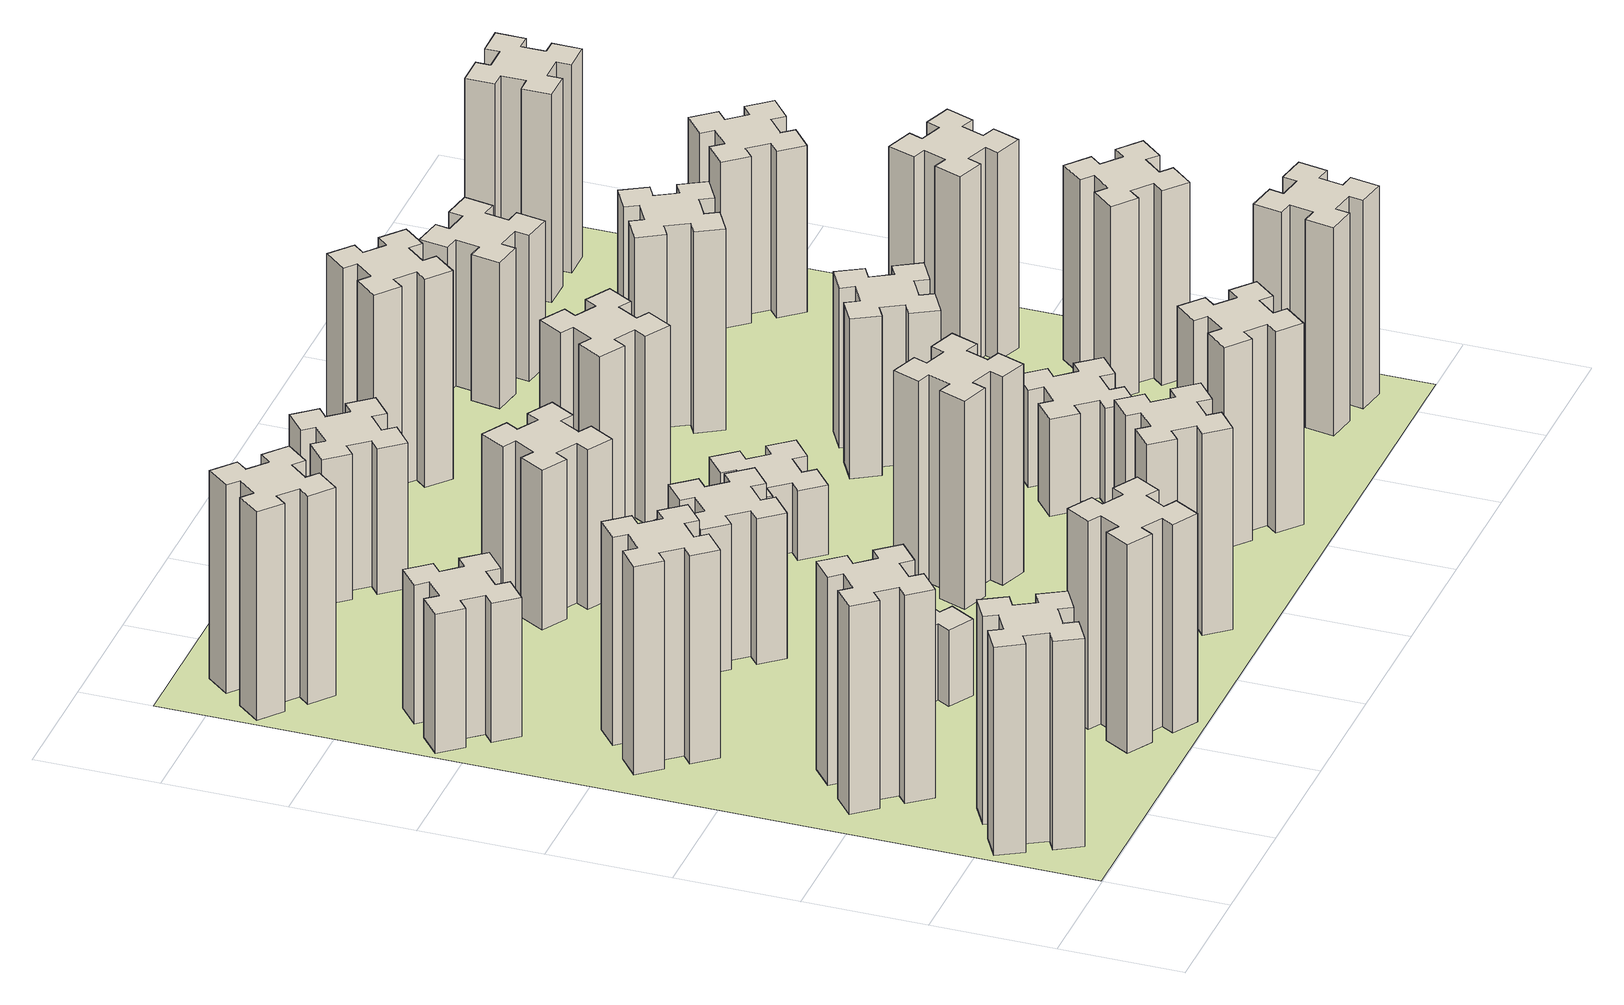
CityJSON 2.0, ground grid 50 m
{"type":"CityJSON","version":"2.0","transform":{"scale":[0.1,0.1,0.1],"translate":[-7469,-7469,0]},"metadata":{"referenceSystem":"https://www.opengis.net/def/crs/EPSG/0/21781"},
"CityObjects":{
"building1":{"type":"Building","attributes":{"class":"1000","function":"1000","usage":"1000","yearOfConstruction":2016,"roofType":"1000","measuredHeight":90,"storeysAboveGround":30,"storeysBelowGround":0},"geometry":[{"type":"Solid","lod":"1","boundaries":[[[[0,1,2,3,4,5,6,7,8,9,10,11,12,13,14,15,16,17,18,19]],[[17,16,20,21]],[[16,15,22,20]],[[15,14,23,22]],[[14,13,24,23]],[[13,12,25,24]],[[12,11,26,25]],[[11,10,27,26]],[[10,9,28,27]],[[9,8,29,28]],[[8,7,30,29]],[[7,6,31,30]],[[6,5,32,31]],[[5,4,33,32]],[[4,3,34,33]],[[3,2,35,34]],[[2,1,36,35]],[[1,0,37,36]],[[0,19,38,37]],[[19,18,39,38]],[[18,17,21,39]],[[24,25,26,27,28,29,30,31,32,33,34,35,36,37,38,39,21,20,22,23]]]]}]},
"building2":{"type":"Building","attributes":{"class":"1000","function":"1000","usage":"1000","yearOfConstruction":2016,"roofType":"1000","measuredHeight":90,"storeysAboveGround":30,"storeysBelowGround":0},"geometry":[{"type":"Solid","lod":"1","boundaries":[[[[40,41,42,43,44,45,46,47,48,49,50,51,52,53,54,55,56,57,58,59]],[[57,56,60,61]],[[56,55,62,60]],[[55,54,63,62]],[[54,53,64,63]],[[53,52,65,64]],[[52,51,66,65]],[[51,50,67,66]],[[50,49,68,67]],[[49,48,69,68]],[[48,47,70,69]],[[47,46,71,70]],[[46,45,72,71]],[[45,44,73,72]],[[44,43,74,73]],[[43,42,75,74]],[[42,41,76,75]],[[41,40,77,76]],[[40,59,78,77]],[[59,58,79,78]],[[58,57,61,79]],[[64,65,66,67,68,69,70,71,72,73,74,75,76,77,78,79,61,60,62,63]]]]}]},
"building3":{"type":"Building","attributes":{"class":"1000","function":"1000","usage":"1000","yearOfConstruction":2016,"roofType":"1000","measuredHeight":90,"storeysAboveGround":30,"storeysBelowGround":0},"geometry":[{"type":"Solid","lod":"1","boundaries":[[[[80,81,82,83,84,85,86,87,88,89,90,91,92,93,94,95,96,97,98,99]],[[97,96,100,101]],[[96,95,102,100]],[[95,94,103,102]],[[94,93,104,103]],[[93,92,105,104]],[[92,91,106,105]],[[91,90,107,106]],[[90,89,108,107]],[[89,88,109,108]],[[88,87,110,109]],[[87,86,111,110]],[[86,85,112,111]],[[85,84,113,112]],[[84,83,114,113]],[[83,82,115,114]],[[82,81,116,115]],[[81,80,117,116]],[[80,99,118,117]],[[99,98,119,118]],[[98,97,101,119]],[[104,105,106,107,108,109,110,111,112,113,114,115,116,117,118,119,101,100,102,103]]]]}]},
"building4":{"type":"Building","attributes":{"class":"1000","function":"1000","usage":"1000","yearOfConstruction":2016,"roofType":"1000","measuredHeight":60,"storeysAboveGround":30,"storeysBelowGround":0},"geometry":[{"type":"Solid","lod":"1","boundaries":[[[[120,121,122,123,124,125,126,127,128,129,130,131,132,133,134,135,136,137,138,139]],[[137,136,140,141]],[[136,135,142,140]],[[135,134,143,142]],[[134,133,144,143]],[[133,132,145,144]],[[132,131,146,145]],[[131,130,147,146]],[[130,129,148,147]],[[129,128,149,148]],[[128,127,150,149]],[[127,126,151,150]],[[126,125,152,151]],[[125,124,153,152]],[[124,123,154,153]],[[123,122,155,154]],[[122,121,156,155]],[[121,120,157,156]],[[120,139,158,157]],[[139,138,159,158]],[[138,137,141,159]],[[144,145,146,147,148,149,150,151,152,153,154,155,156,157,158,159,141,140,142,143]]]]}]},
"building5":{"type":"Building","attributes":{"class":"1000","function":"1000","usage":"1000","yearOfConstruction":2016,"roofType":"1000","measuredHeight":90,"storeysAboveGround":30,"storeysBelowGround":0},"geometry":[{"type":"Solid","lod":"1","boundaries":[[[[160,161,162,163,164,165,166,167,168,169,170,171,172,173,174,175,176,177,178,179]],[[177,176,180,181]],[[176,175,182,180]],[[175,174,183,182]],[[174,173,184,183]],[[173,172,185,184]],[[172,171,186,185]],[[171,170,187,186]],[[170,169,188,187]],[[169,168,189,188]],[[168,167,190,189]],[[167,166,191,190]],[[166,165,192,191]],[[165,164,193,192]],[[164,163,194,193]],[[163,162,195,194]],[[162,161,196,195]],[[161,160,197,196]],[[160,179,198,197]],[[179,178,199,198]],[[178,177,181,199]],[[184,185,186,187,188,189,190,191,192,193,194,195,196,197,198,199,181,180,182,183]]]]}]},
"building6":{"type":"Building","attributes":{"class":"1000","function":"1000","usage":"1000","yearOfConstruction":2016,"roofType":"1000","measuredHeight":90,"storeysAboveGround":30,"storeysBelowGround":0},"geometry":[{"type":"Solid","lod":"1","boundaries":[[[[200,201,202,203,204,205,206,207,208,209,210,211,212,213,214,215,216,217,218,219]],[[217,216,220,221]],[[216,215,222,220]],[[215,214,223,222]],[[214,213,224,223]],[[213,212,225,224]],[[212,211,226,225]],[[211,210,227,226]],[[210,209,228,227]],[[209,208,229,228]],[[208,207,230,229]],[[207,206,231,230]],[[206,205,232,231]],[[205,204,233,232]],[[204,203,234,233]],[[203,202,235,234]],[[202,201,236,235]],[[201,200,237,236]],[[200,219,238,237]],[[219,218,239,238]],[[218,217,221,239]],[[224,225,226,227,228,229,230,231,232,233,234,235,236,237,238,239,221,220,222,223]]]]}]},
"building7":{"type":"Building","attributes":{"class":"1000","function":"1000","usage":"1000","yearOfConstruction":2016,"roofType":"1000","measuredHeight":33,"storeysAboveGround":30,"storeysBelowGround":0},"geometry":[{"type":"Solid","lod":"1","boundaries":[[[[240,241,242,243,244,245,246,247,248,249,250,251,252,253,254,255,256,257,258,259]],[[257,256,260,261]],[[256,255,262,260]],[[255,254,263,262]],[[254,253,264,263]],[[253,252,265,264]],[[252,251,266,265]],[[251,250,267,266]],[[250,249,268,267]],[[249,248,269,268]],[[248,247,270,269]],[[247,246,271,270]],[[246,245,272,271]],[[245,244,273,272]],[[244,243,274,273]],[[243,242,275,274]],[[242,241,276,275]],[[241,240,277,276]],[[240,259,278,277]],[[259,258,279,278]],[[258,257,261,279]],[[264,265,266,267,268,269,270,271,272,273,274,275,276,277,278,279,261,260,262,263]]]]}]},
"building8":{"type":"Building","attributes":{"class":"1000","function":"1000","usage":"1000","yearOfConstruction":2016,"roofType":"1000","measuredHeight":63,"storeysAboveGround":30,"storeysBelowGround":0},"geometry":[{"type":"Solid","lod":"1","boundaries":[[[[280,281,282,283,284,285,286,287,288,289,290,291,292,293,294,295,296,297,298,299]],[[297,296,300,301]],[[296,295,302,300]],[[295,294,303,302]],[[294,293,304,303]],[[293,292,305,304]],[[292,291,306,305]],[[291,290,307,306]],[[290,289,308,307]],[[289,288,309,308]],[[288,287,310,309]],[[287,286,311,310]],[[286,285,312,311]],[[285,284,313,312]],[[284,283,314,313]],[[283,282,315,314]],[[282,281,316,315]],[[281,280,317,316]],[[280,299,318,317]],[[299,298,319,318]],[[298,297,301,319]],[[304,305,306,307,308,309,310,311,312,313,314,315,316,317,318,319,301,300,302,303]]]]}]},
"building9":{"type":"Building","attributes":{"class":"1000","function":"1000","usage":"1000","yearOfConstruction":2016,"roofType":"1000","measuredHeight":87,"storeysAboveGround":30,"storeysBelowGround":0},"geometry":[{"type":"Solid","lod":"1","boundaries":[[[[320,321,322,323,324,325,326,327,328,329,330,331,332,333,334,335,336,337,338,339]],[[337,336,340,341]],[[336,335,342,340]],[[335,334,343,342]],[[334,333,344,343]],[[333,332,345,344]],[[332,331,346,345]],[[331,330,347,346]],[[330,329,348,347]],[[329,328,349,348]],[[328,327,350,349]],[[327,326,351,350]],[[326,325,352,351]],[[325,324,353,352]],[[324,323,354,353]],[[323,322,355,354]],[[322,321,356,355]],[[321,320,357,356]],[[320,339,358,357]],[[339,338,359,358]],[[338,337,341,359]],[[344,345,346,347,348,349,350,351,352,353,354,355,356,357,358,359,341,340,342,343]]]]}]},
"building10":{"type":"Building","attributes":{"class":"1000","function":"1000","usage":"1000","yearOfConstruction":2016,"roofType":"1000","measuredHeight":69,"storeysAboveGround":30,"storeysBelowGround":0},"geometry":[{"type":"Solid","lod":"1","boundaries":[[[[360,361,362,363,364,365,366,367,368,369,370,371,372,373,374,375,376,377,378,379]],[[377,376,380,381]],[[376,375,382,380]],[[375,374,383,382]],[[374,373,384,383]],[[373,372,385,384]],[[372,371,386,385]],[[371,370,387,386]],[[370,369,388,387]],[[369,368,389,388]],[[368,367,390,389]],[[367,366,391,390]],[[366,365,392,391]],[[365,364,393,392]],[[364,363,394,393]],[[363,362,395,394]],[[362,361,396,395]],[[361,360,397,396]],[[360,379,398,397]],[[379,378,399,398]],[[378,377,381,399]],[[384,385,386,387,388,389,390,391,392,393,394,395,396,397,398,399,381,380,382,383]]]]}]},
"building11":{"type":"Building","attributes":{"class":"1000","function":"1000","usage":"1000","yearOfConstruction":2016,"roofType":"1000","measuredHeight":63,"storeysAboveGround":30,"storeysBelowGround":0},"geometry":[{"type":"Solid","lod":"1","boundaries":[[[[400,401,402,403,404,405,406,407,408,409,410,411,412,413,414,415,416,417,418,419]],[[417,416,420,421]],[[416,415,422,420]],[[415,414,423,422]],[[414,413,424,423]],[[413,412,425,424]],[[412,411,426,425]],[[411,410,427,426]],[[410,409,428,427]],[[409,408,429,428]],[[408,407,430,429]],[[407,406,431,430]],[[406,405,432,431]],[[405,404,433,432]],[[404,403,434,433]],[[403,402,435,434]],[[402,401,436,435]],[[401,400,437,436]],[[400,419,438,437]],[[419,418,439,438]],[[418,417,421,439]],[[424,425,426,427,428,429,430,431,432,433,434,435,436,437,438,439,421,420,422,423]]]]}]},
"building12":{"type":"Building","attributes":{"class":"1000","function":"1000","usage":"1000","yearOfConstruction":2016,"roofType":"1000","measuredHeight":90,"storeysAboveGround":30,"storeysBelowGround":0},"geometry":[{"type":"Solid","lod":"1","boundaries":[[[[440,441,442,443,444,445,446,447,448,449,450,451,452,453,454,455,456,457,458,459]],[[457,456,460,461]],[[456,455,462,460]],[[455,454,463,462]],[[454,453,464,463]],[[453,452,465,464]],[[452,451,466,465]],[[451,450,467,466]],[[450,449,468,467]],[[449,448,469,468]],[[448,447,470,469]],[[447,446,471,470]],[[446,445,472,471]],[[445,444,473,472]],[[444,443,474,473]],[[443,442,475,474]],[[442,441,476,475]],[[441,440,477,476]],[[440,459,478,477]],[[459,458,479,478]],[[458,457,461,479]],[[464,465,466,467,468,469,470,471,472,473,474,475,476,477,478,479,461,460,462,463]]]]}]},
"building13":{"type":"Building","attributes":{"class":"1000","function":"1000","usage":"1000","yearOfConstruction":2016,"roofType":"1000","measuredHeight":30,"storeysAboveGround":30,"storeysBelowGround":0},"geometry":[{"type":"Solid","lod":"1","boundaries":[[[[480,481,482,483,484,485,486,487,488,489,490,491,492,493,494,495,496,497,498,499]],[[497,496,500,501]],[[496,495,502,500]],[[495,494,503,502]],[[494,493,504,503]],[[493,492,505,504]],[[492,491,506,505]],[[491,490,507,506]],[[490,489,508,507]],[[489,488,509,508]],[[488,487,510,509]],[[487,486,511,510]],[[486,485,512,511]],[[485,484,513,512]],[[484,483,514,513]],[[483,482,515,514]],[[482,481,516,515]],[[481,480,517,516]],[[480,499,518,517]],[[499,498,519,518]],[[498,497,501,519]],[[504,505,506,507,508,509,510,511,512,513,514,515,516,517,518,519,501,500,502,503]]]]}]},
"building14":{"type":"Building","attributes":{"class":"1000","function":"1000","usage":"1000","yearOfConstruction":2016,"roofType":"1000","measuredHeight":81,"storeysAboveGround":30,"storeysBelowGround":0},"geometry":[{"type":"Solid","lod":"1","boundaries":[[[[520,521,522,523,524,525,526,527,528,529,530,531,532,533,534,535,536,537,538,539]],[[537,536,540,541]],[[536,535,542,540]],[[535,534,543,542]],[[534,533,544,543]],[[533,532,545,544]],[[532,531,546,545]],[[531,530,547,546]],[[530,529,548,547]],[[529,528,549,548]],[[528,527,550,549]],[[527,526,551,550]],[[526,525,552,551]],[[525,524,553,552]],[[524,523,554,553]],[[523,522,555,554]],[[522,521,556,555]],[[521,520,557,556]],[[520,539,558,557]],[[539,538,559,558]],[[538,537,541,559]],[[544,545,546,547,548,549,550,551,552,553,554,555,556,557,558,559,541,540,542,543]]]]}]},
"building15":{"type":"Building","attributes":{"class":"1000","function":"1000","usage":"1000","yearOfConstruction":2016,"roofType":"1000","measuredHeight":87,"storeysAboveGround":30,"storeysBelowGround":0},"geometry":[{"type":"Solid","lod":"1","boundaries":[[[[560,561,562,563,564,565,566,567,568,569,570,571,572,573,574,575,576,577,578,579]],[[577,576,580,581]],[[576,575,582,580]],[[575,574,583,582]],[[574,573,584,583]],[[573,572,585,584]],[[572,571,586,585]],[[571,570,587,586]],[[570,569,588,587]],[[569,568,589,588]],[[568,567,590,589]],[[567,566,591,590]],[[566,565,592,591]],[[565,564,593,592]],[[564,563,594,593]],[[563,562,595,594]],[[562,561,596,595]],[[561,560,597,596]],[[560,579,598,597]],[[579,578,599,598]],[[578,577,581,599]],[[584,585,586,587,588,589,590,591,592,593,594,595,596,597,598,599,581,580,582,583]]]]}]},
"building16":{"type":"Building","attributes":{"class":"1000","function":"1000","usage":"1000","yearOfConstruction":2016,"roofType":"1000","measuredHeight":90,"storeysAboveGround":30,"storeysBelowGround":0},"geometry":[{"type":"Solid","lod":"1","boundaries":[[[[600,601,602,603,604,605,606,607,608,609,610,611,612,613,614,615,616,617,618,619]],[[617,616,620,621]],[[616,615,622,620]],[[615,614,623,622]],[[614,613,624,623]],[[613,612,625,624]],[[612,611,626,625]],[[611,610,627,626]],[[610,609,628,627]],[[609,608,629,628]],[[608,607,630,629]],[[607,606,631,630]],[[606,605,632,631]],[[605,604,633,632]],[[604,603,634,633]],[[603,602,635,634]],[[602,601,636,635]],[[601,600,637,636]],[[600,619,638,637]],[[619,618,639,638]],[[618,617,621,639]],[[624,625,626,627,628,629,630,631,632,633,634,635,636,637,638,639,621,620,622,623]]]]}]},
"building17":{"type":"Building","attributes":{"class":"1000","function":"1000","usage":"1000","yearOfConstruction":2016,"roofType":"1000","measuredHeight":42,"storeysAboveGround":30,"storeysBelowGround":0},"geometry":[{"type":"Solid","lod":"1","boundaries":[[[[640,641,642,643,644,645,646,647,648,649,650,651,652,653,654,655,656,657,658,659]],[[657,656,660,661]],[[656,655,662,660]],[[655,654,663,662]],[[654,653,664,663]],[[653,652,665,664]],[[652,651,666,665]],[[651,650,667,666]],[[650,649,668,667]],[[649,648,669,668]],[[648,647,670,669]],[[647,646,671,670]],[[646,645,672,671]],[[645,644,673,672]],[[644,643,674,673]],[[643,642,675,674]],[[642,641,676,675]],[[641,640,677,676]],[[640,659,678,677]],[[659,658,679,678]],[[658,657,661,679]],[[664,665,666,667,668,669,670,671,672,673,674,675,676,677,678,679,661,660,662,663]]]]}]},
"building18":{"type":"Building","attributes":{"class":"1000","function":"1000","usage":"1000","yearOfConstruction":2016,"roofType":"1000","measuredHeight":69,"storeysAboveGround":30,"storeysBelowGround":0},"geometry":[{"type":"Solid","lod":"1","boundaries":[[[[680,681,682,683,684,685,686,687,688,689,690,691,692,693,694,695,696,697,698,699]],[[697,696,700,701]],[[696,695,702,700]],[[695,694,703,702]],[[694,693,704,703]],[[693,692,705,704]],[[692,691,706,705]],[[691,690,707,706]],[[690,689,708,707]],[[689,688,709,708]],[[688,687,710,709]],[[687,686,711,710]],[[686,685,712,711]],[[685,684,713,712]],[[684,683,714,713]],[[683,682,715,714]],[[682,681,716,715]],[[681,680,717,716]],[[680,699,718,717]],[[699,698,719,718]],[[698,697,701,719]],[[704,705,706,707,708,709,710,711,712,713,714,715,716,717,718,719,701,700,702,703]]]]}]},
"building19":{"type":"Building","attributes":{"class":"1000","function":"1000","usage":"1000","yearOfConstruction":2016,"roofType":"1000","measuredHeight":87,"storeysAboveGround":30,"storeysBelowGround":0},"geometry":[{"type":"Solid","lod":"1","boundaries":[[[[720,721,722,723,724,725,726,727,728,729,730,731,732,733,734,735,736,737,738,739]],[[737,736,740,741]],[[736,735,742,740]],[[735,734,743,742]],[[734,733,744,743]],[[733,732,745,744]],[[732,731,746,745]],[[731,730,747,746]],[[730,729,748,747]],[[729,728,749,748]],[[728,727,750,749]],[[727,726,751,750]],[[726,725,752,751]],[[725,724,753,752]],[[724,723,754,753]],[[723,722,755,754]],[[722,721,756,755]],[[721,720,757,756]],[[720,739,758,757]],[[739,738,759,758]],[[738,737,741,759]],[[744,745,746,747,748,749,750,751,752,753,754,755,756,757,758,759,741,740,742,743]]]]}]},
"building20":{"type":"Building","attributes":{"class":"1000","function":"1000","usage":"1000","yearOfConstruction":2016,"roofType":"1000","measuredHeight":90,"storeysAboveGround":30,"storeysBelowGround":0},"geometry":[{"type":"Solid","lod":"1","boundaries":[[[[760,761,762,763,764,765,766,767,768,769,770,771,772,773,774,775,776,777,778,779]],[[777,776,780,781]],[[776,775,782,780]],[[775,774,783,782]],[[774,773,784,783]],[[773,772,785,784]],[[772,771,786,785]],[[771,770,787,786]],[[770,769,788,787]],[[769,768,789,788]],[[768,767,790,789]],[[767,766,791,790]],[[766,765,792,791]],[[765,764,793,792]],[[764,763,794,793]],[[763,762,795,794]],[[762,761,796,795]],[[761,760,797,796]],[[760,779,798,797]],[[779,778,799,798]],[[778,777,781,799]],[[784,785,786,787,788,789,790,791,792,793,794,795,796,797,798,799,781,780,782,783]]]]}]},
"building21":{"type":"Building","attributes":{"class":"1000","function":"1000","usage":"1000","yearOfConstruction":2016,"roofType":"1000","measuredHeight":63,"storeysAboveGround":30,"storeysBelowGround":0},"geometry":[{"type":"Solid","lod":"1","boundaries":[[[[800,801,802,803,804,805,806,807,808,809,810,811,812,813,814,815,816,817,818,819]],[[817,816,820,821]],[[816,815,822,820]],[[815,814,823,822]],[[814,813,824,823]],[[813,812,825,824]],[[812,811,826,825]],[[811,810,827,826]],[[810,809,828,827]],[[809,808,829,828]],[[808,807,830,829]],[[807,806,831,830]],[[806,805,832,831]],[[805,804,833,832]],[[804,803,834,833]],[[803,802,835,834]],[[802,801,836,835]],[[801,800,837,836]],[[800,819,838,837]],[[819,818,839,838]],[[818,817,821,839]],[[824,825,826,827,828,829,830,831,832,833,834,835,836,837,838,839,821,820,822,823]]]]}]},
"building22":{"type":"Building","attributes":{"class":"1000","function":"1000","usage":"1000","yearOfConstruction":2016,"roofType":"1000","measuredHeight":84,"storeysAboveGround":30,"storeysBelowGround":0},"geometry":[{"type":"Solid","lod":"1","boundaries":[[[[840,841,842,843,844,845,846,847,848,849,850,851,852,853,854,855,856,857,858,859]],[[857,856,860,861]],[[856,855,862,860]],[[855,854,863,862]],[[854,853,864,863]],[[853,852,865,864]],[[852,851,866,865]],[[851,850,867,866]],[[850,849,868,867]],[[849,848,869,868]],[[848,847,870,869]],[[847,846,871,870]],[[846,845,872,871]],[[845,844,873,872]],[[844,843,874,873]],[[843,842,875,874]],[[842,841,876,875]],[[841,840,877,876]],[[840,859,878,877]],[[859,858,879,878]],[[858,857,861,879]],[[864,865,866,867,868,869,870,871,872,873,874,875,876,877,878,879,861,860,862,863]]]]}]},
"building23":{"type":"Building","attributes":{"class":"1000","function":"1000","usage":"1000","yearOfConstruction":2016,"roofType":"1000","measuredHeight":90,"storeysAboveGround":30,"storeysBelowGround":0},"geometry":[{"type":"Solid","lod":"1","boundaries":[[[[880,881,882,883,884,885,886,887,888,889,890,891,892,893,894,895,896,897,898,899]],[[897,896,900,901]],[[896,895,902,900]],[[895,894,903,902]],[[894,893,904,903]],[[893,892,905,904]],[[892,891,906,905]],[[891,890,907,906]],[[890,889,908,907]],[[889,888,909,908]],[[888,887,910,909]],[[887,886,911,910]],[[886,885,912,911]],[[885,884,913,912]],[[884,883,914,913]],[[883,882,915,914]],[[882,881,916,915]],[[881,880,917,916]],[[880,899,918,917]],[[899,898,919,918]],[[898,897,901,919]],[[904,905,906,907,908,909,910,911,912,913,914,915,916,917,918,919,901,900,902,903]]]]}]},
"building24":{"type":"Building","attributes":{"class":"1000","function":"1000","usage":"1000","yearOfConstruction":2016,"roofType":"1000","measuredHeight":72,"storeysAboveGround":30,"storeysBelowGround":0},"geometry":[{"type":"Solid","lod":"1","boundaries":[[[[920,921,922,923,924,925,926,927,928,929,930,931,932,933,934,935,936,937,938,939]],[[937,936,940,941]],[[936,935,942,940]],[[935,934,943,942]],[[934,933,944,943]],[[933,932,945,944]],[[932,931,946,945]],[[931,930,947,946]],[[930,929,948,947]],[[929,928,949,948]],[[928,927,950,949]],[[927,926,951,950]],[[926,925,952,951]],[[925,924,953,952]],[[924,923,954,953]],[[923,922,955,954]],[[922,921,956,955]],[[921,920,957,956]],[[920,939,958,957]],[[939,938,959,958]],[[938,937,941,959]],[[944,945,946,947,948,949,950,951,952,953,954,955,956,957,958,959,941,940,942,943]]]]}]},
"building25":{"type":"Building","attributes":{"class":"1000","function":"1000","usage":"1000","yearOfConstruction":2016,"roofType":"1000","measuredHeight":90,"storeysAboveGround":30,"storeysBelowGround":0},"geometry":[{"type":"Solid","lod":"1","boundaries":[[[[960,961,962,963,964,965,966,967,968,969,970,971,972,973,974,975,976,977,978,979]],[[977,976,980,981]],[[976,975,982,980]],[[975,974,983,982]],[[974,973,984,983]],[[973,972,985,984]],[[972,971,986,985]],[[971,970,987,986]],[[970,969,988,987]],[[969,968,989,988]],[[968,967,990,989]],[[967,966,991,990]],[[966,965,992,991]],[[965,964,993,992]],[[964,963,994,993]],[[963,962,995,994]],[[962,961,996,995]],[[961,960,997,996]],[[960,979,998,997]],[[979,978,999,998]],[[978,977,981,999]],[[984,985,986,987,988,989,990,991,992,993,994,995,996,997,998,999,981,980,982,983]]]]}]},
"landuse1":{"type":"LandUse","attributes":{"name":"plot1","function":"1010"},"geometry":[{"type":"MultiSurface","lod":"1","boundaries":[[[1000,1001,1002,1003]]]}]}
},
"vertices":[
[287,255,0],[374,305,0],[404,253,0],[508,313,0],[448,417,0],[396,387,0],[346,474,0],[398,504,0],[338,608,0],[234,548,0],[264,496,0],[177,446,0],[147,498,0],[43,438,0],[103,334,0],[155,364,0],[205,277,0],[153,247,0],[213,143,0],[317,203,0],[205,277,900],[153,247,900],[155,364,900],[103,334,900],[43,438,900],[147,498,900],[177,446,900],[264,496,900],[234,548,900],[338,608,900],[398,504,900],[346,474,900],[396,387,900],[448,417,900],[508,313,900],[404,253,900],[374,305,900],[287,255,900],[317,203,900],[213,143,900],
[492,1048,0],[427,1124,0],[473,1163,0],[396,1255,0],[304,1178,0],[343,1132,0],[266,1067,0],[228,1113,0],[136,1036,0],[213,944,0],[259,983,0],[323,906,0],[277,868,0],[354,776,0],[446,853,0],[408,899,0],[484,963,0],[523,917,0],[615,994,0],[538,1086,0],[484,963,900],[523,917,900],[408,899,900],[446,853,900],[354,776,900],[277,868,900],[323,906,900],[259,983,900],[213,944,900],[136,1036,900],[228,1113,900],[266,1067,900],[343,1132,900],[304,1178,900],[396,1255,900],[473,1163,900],[427,1124,900],[492,1048,900],[538,1086,900],[615,994,900],
[492,1888,0],[427,1964,0],[473,2003,0],[396,2095,0],[304,2018,0],[343,1972,0],[266,1907,0],[228,1953,0],[136,1876,0],[213,1784,0],[259,1823,0],[323,1746,0],[277,1708,0],[354,1616,0],[446,1693,0],[408,1739,0],[484,1803,0],[523,1757,0],[615,1834,0],[538,1926,0],[484,1803,900],[523,1757,900],[408,1739,900],[446,1693,900],[354,1616,900],[277,1708,900],[323,1746,900],[259,1823,900],[213,1784,900],[136,1876,900],[228,1953,900],[266,1907,900],[343,1972,900],[304,2018,900],[396,2095,900],[473,2003,900],[427,1964,900],[492,1888,900],[538,1926,900],[615,1834,900],
[243,2712,0],[166,2647,0],[128,2693,0],[36,2616,0],[113,2524,0],[159,2563,0],[223,2486,0],[177,2448,0],[254,2356,0],[346,2433,0],[308,2479,0],[384,2543,0],[423,2497,0],[515,2574,0],[438,2666,0],[392,2628,0],[327,2704,0],[373,2743,0],[296,2835,0],[204,2758,0],[327,2704,600],[373,2743,600],[392,2628,600],[438,2666,600],[515,2574,600],[423,2497,600],[384,2543,600],[308,2479,600],[346,2433,600],[254,2356,600],[177,2448,600],[223,2486,600],[159,2563,600],[113,2524,600],[36,2616,600],[128,2693,600],[166,2647,600],[243,2712,600],[204,2758,600],[296,2835,600],
[1214,346,0],[1127,396,0],[1157,448,0],[1053,508,0],[993,404,0],[1045,374,0],[995,287,0],[943,317,0],[883,213,0],[987,153,0],[1017,205,0],[1104,155,0],[1074,103,0],[1178,43,0],[1238,147,0],[1186,177,0],[1236,264,0],[1288,234,0],[1348,338,0],[1244,398,0],[1236,264,900],[1288,234,900],[1186,177,900],[1238,147,900],[1178,43,900],[1074,103,900],[1104,155,900],[1017,205,900],[987,153,900],[883,213,900],[943,317,900],[995,287,900],[1045,374,900],[993,404,900],[1053,508,900],[1157,448,900],[1127,396,900],[1214,346,900],[1244,398,900],[1348,338,900],
[384,3387,0],[308,3452,0],[346,3498,0],[254,3575,0],[177,3483,0],[223,3444,0],[159,3368,0],[113,3406,0],[36,3314,0],[128,3237,0],[166,3283,0],[243,3219,0],[204,3173,0],[296,3096,0],[373,3188,0],[327,3226,0],[392,3303,0],[438,3264,0],[515,3356,0],[423,3433,0],[392,3303,900],[438,3264,900],[327,3226,900],[373,3188,900],[296,3096,900],[204,3173,900],[243,3219,900],[166,3283,900],[128,3237,900],[36,3314,900],[113,3406,900],[159,3368,900],[223,3444,900],[177,3483,900],[254,3575,900],[346,3498,900],[308,3452,900],[384,3387,900],[423,3433,900],[515,3356,900],
[1086,1017,0],[1136,1104,0],[1188,1074,0],[1248,1178,0],[1144,1238,0],[1114,1186,0],[1027,1236,0],[1057,1288,0],[953,1348,0],[893,1244,0],[945,1214,0],[895,1127,0],[843,1157,0],[783,1053,0],[887,993,0],[917,1045,0],[1004,995,0],[974,943,0],[1078,883,0],[1138,987,0],[1004,995,330],[974,943,330],[917,1045,330],[887,993,330],[783,1053,330],[843,1157,330],[895,1127,330],[945,1214,330],[893,1244,330],[953,1348,330],[1057,1288,330],[1027,1236,330],[1114,1186,330],[1144,1238,330],[1248,1178,330],[1188,1074,330],[1136,1104,330],[1086,1017,330],[1138,987,330],[1078,883,330],
[1083,1972,0],[1006,1907,0],[968,1953,0],[876,1876,0],[953,1784,0],[999,1823,0],[1063,1746,0],[1017,1708,0],[1094,1616,0],[1186,1693,0],[1148,1739,0],[1224,1803,0],[1263,1757,0],[1355,1834,0],[1278,1926,0],[1232,1888,0],[1167,1964,0],[1213,2003,0],[1136,2095,0],[1044,2018,0],[1167,1964,630],[1213,2003,630],[1232,1888,630],[1278,1926,630],[1355,1834,630],[1263,1757,630],[1224,1803,630],[1148,1739,630],[1186,1693,630],[1094,1616,630],[1017,1708,630],[1063,1746,630],[999,1823,630],[953,1784,630],[876,1876,630],[968,1953,630],[1006,1907,630],[1083,1972,630],[1044,2018,630],[1136,2095,630],
[1739,343,0],[1803,266,0],[1757,228,0],[1834,136,0],[1926,213,0],[1888,259,0],[1964,323,0],[2003,277,0],[2095,354,0],[2018,446,0],[1972,408,0],[1907,484,0],[1953,523,0],[1876,615,0],[1784,538,0],[1823,492,0],[1746,427,0],[1708,473,0],[1616,396,0],[1693,304,0],[1746,427,870],[1708,473,870],[1823,492,870],[1784,538,870],[1876,615,870],[1953,523,870],[1907,484,870],[1972,408,870],[2018,446,870],[2095,354,870],[2003,277,870],[1964,323,870],[1888,259,870],[1926,213,870],[1834,136,870],[1757,228,870],[1803,266,870],[1739,343,870],[1693,304,870],[1616,396,870],
[1314,2666,0],[1227,2716,0],[1257,2768,0],[1153,2828,0],[1093,2724,0],[1145,2694,0],[1095,2607,0],[1043,2637,0],[983,2533,0],[1087,2473,0],[1117,2525,0],[1204,2475,0],[1174,2423,0],[1278,2363,0],[1338,2467,0],[1286,2497,0],[1336,2584,0],[1388,2554,0],[1448,2658,0],[1344,2718,0],[1336,2584,690],[1388,2554,690],[1286,2497,690],[1338,2467,690],[1278,2363,690],[1174,2423,690],[1204,2475,690],[1117,2525,690],[1087,2473,690],[983,2533,690],[1043,2637,690],[1095,2607,690],[1145,2694,690],[1093,2724,690],[1153,2828,690],[1257,2768,690],[1227,2716,690],[1314,2666,690],[1344,2718,690],[1448,2658,690],
[1083,3452,0],[1006,3387,0],[968,3433,0],[876,3356,0],[953,3264,0],[999,3303,0],[1063,3226,0],[1017,3188,0],[1094,3096,0],[1186,3173,0],[1148,3219,0],[1224,3283,0],[1263,3237,0],[1355,3314,0],[1278,3406,0],[1232,3368,0],[1167,3444,0],[1213,3483,0],[1136,3575,0],[1044,3498,0],[1167,3444,630],[1213,3483,630],[1232,3368,630],[1278,3406,630],[1355,3314,630],[1263,3237,630],[1224,3283,630],[1148,3219,630],[1186,3173,630],[1094,3096,630],[1017,3188,630],[1063,3226,630],[999,3303,630],[953,3264,630],[876,3356,630],[968,3433,630],[1006,3387,630],[1083,3452,630],[1044,3498,630],[1136,3575,630],
[1769,1300,0],[1735,1206,0],[1679,1227,0],[1637,1114,0],[1750,1073,0],[1771,1129,0],[1865,1095,0],[1844,1039,0],[1957,997,0],[1998,1110,0],[1942,1131,0],[1976,1225,0],[2032,1204,0],[2073,1317,0],[1960,1358,0],[1940,1302,0],[1846,1336,0],[1867,1392,0],[1754,1433,0],[1713,1320,0],[1846,1336,900],[1867,1392,900],[1940,1302,900],[1960,1358,900],[2073,1317,900],[2032,1204,900],[1976,1225,900],[1942,1131,900],[1998,1110,900],[1957,997,900],[1844,1039,900],[1865,1095,900],[1771,1129,900],[1750,1073,900],[1637,1114,900],[1679,1227,900],[1735,1206,900],[1769,1300,900],[1713,1320,900],[1754,1433,900],
[1972,1988,0],[1907,2064,0],[1953,2103,0],[1876,2195,0],[1784,2118,0],[1823,2072,0],[1746,2007,0],[1708,2053,0],[1616,1976,0],[1693,1884,0],[1739,1923,0],[1803,1846,0],[1757,1808,0],[1834,1716,0],[1926,1793,0],[1888,1839,0],[1964,1903,0],[2003,1857,0],[2095,1934,0],[2018,2026,0],[1964,1903,300],[2003,1857,300],[1888,1839,300],[1926,1793,300],[1834,1716,300],[1757,1808,300],[1803,1846,300],[1739,1923,300],[1693,1884,300],[1616,1976,300],[1708,2053,300],[1746,2007,300],[1823,2072,300],[1784,2118,300],[1876,2195,300],[1953,2103,300],[1907,2064,300],[1972,1988,300],[2018,2026,300],[2095,1934,300],
[1926,2497,0],[1976,2584,0],[2028,2554,0],[2088,2658,0],[1984,2718,0],[1954,2666,0],[1867,2716,0],[1897,2768,0],[1793,2828,0],[1733,2724,0],[1785,2694,0],[1735,2607,0],[1683,2637,0],[1623,2533,0],[1727,2473,0],[1757,2525,0],[1844,2475,0],[1814,2423,0],[1918,2363,0],[1978,2467,0],[1844,2475,810],[1814,2423,810],[1757,2525,810],[1727,2473,810],[1623,2533,810],[1683,2637,810],[1735,2607,810],[1785,2694,810],[1733,2724,810],[1793,2828,810],[1897,2768,810],[1867,2716,810],[1954,2666,810],[1984,2718,810],[2088,2658,810],[2028,2554,810],[1976,2584,810],[1926,2497,810],[1978,2467,810],[1918,2363,810],
[2486,323,0],[2563,259,0],[2524,213,0],[2616,136,0],[2693,228,0],[2647,266,0],[2712,343,0],[2758,304,0],[2835,396,0],[2743,473,0],[2704,427,0],[2628,492,0],[2666,538,0],[2574,615,0],[2497,523,0],[2543,484,0],[2479,408,0],[2433,446,0],[2356,354,0],[2448,277,0],[2479,408,870],[2433,446,870],[2543,484,870],[2497,523,870],[2574,615,870],[2666,538,870],[2628,492,870],[2704,427,870],[2743,473,870],[2835,396,870],[2758,304,870],[2712,343,870],[2647,266,870],[2693,228,870],[2616,136,870],[2524,213,870],[2563,259,870],[2486,323,870],[2448,277,870],[2356,354,870],
[1746,3383,0],[1823,3319,0],[1784,3273,0],[1876,3196,0],[1953,3288,0],[1907,3326,0],[1972,3403,0],[2018,3364,0],[2095,3456,0],[2003,3533,0],[1964,3487,0],[1888,3552,0],[1926,3598,0],[1834,3675,0],[1757,3583,0],[1803,3544,0],[1739,3468,0],[1693,3506,0],[1616,3414,0],[1708,3337,0],[1739,3468,900],[1693,3506,900],[1803,3544,900],[1757,3583,900],[1834,3675,900],[1926,3598,900],[1888,3552,900],[1964,3487,900],[2003,3533,900],[2095,3456,900],[2018,3364,900],[1972,3403,900],[1907,3326,900],[1953,3288,900],[1876,3196,900],[1784,3273,900],[1823,3319,900],[1746,3383,900],[1708,3337,900],[1616,3414,900],
[2563,1132,0],[2486,1067,0],[2448,1113,0],[2356,1036,0],[2433,944,0],[2479,983,0],[2543,906,0],[2497,868,0],[2574,776,0],[2666,853,0],[2628,899,0],[2704,963,0],[2743,917,0],[2835,994,0],[2758,1086,0],[2712,1048,0],[2647,1124,0],[2693,1163,0],[2616,1255,0],[2524,1178,0],[2647,1124,420],[2693,1163,420],[2712,1048,420],[2758,1086,420],[2835,994,420],[2743,917,420],[2704,963,420],[2628,899,420],[2666,853,420],[2574,776,420],[2497,868,420],[2543,906,420],[2479,983,420],[2433,944,420],[2356,1036,420],[2448,1113,420],[2486,1067,420],[2563,1132,420],[2524,1178,420],[2616,1255,420],
[2475,1744,0],[2525,1657,0],[2473,1627,0],[2533,1523,0],[2637,1583,0],[2607,1635,0],[2694,1685,0],[2724,1633,0],[2828,1693,0],[2768,1797,0],[2716,1767,0],[2666,1854,0],[2718,1884,0],[2658,1988,0],[2554,1928,0],[2584,1876,0],[2497,1826,0],[2467,1878,0],[2363,1818,0],[2423,1714,0],[2497,1826,690],[2467,1878,690],[2584,1876,690],[2554,1928,690],[2658,1988,690],[2718,1884,690],[2666,1854,690],[2716,1767,690],[2768,1797,690],[2828,1693,690],[2724,1633,690],[2694,1685,690],[2607,1635,690],[2637,1583,690],[2533,1523,690],[2473,1627,690],[2525,1657,690],[2475,1744,690],[2423,1714,690],[2363,1818,690],
[2607,2475,0],[2694,2525,0],[2724,2473,0],[2828,2533,0],[2768,2637,0],[2716,2607,0],[2666,2694,0],[2718,2724,0],[2658,2828,0],[2554,2768,0],[2584,2716,0],[2497,2666,0],[2467,2718,0],[2363,2658,0],[2423,2554,0],[2475,2584,0],[2525,2497,0],[2473,2467,0],[2533,2363,0],[2637,2423,0],[2525,2497,870],[2473,2467,870],[2475,2584,870],[2423,2554,870],[2363,2658,870],[2467,2718,870],[2497,2666,870],[2584,2716,870],[2554,2768,870],[2658,2828,870],[2718,2724,870],[2666,2694,870],[2716,2607,870],[2768,2637,870],[2828,2533,870],[2724,2473,870],[2694,2525,870],[2607,2475,870],[2637,2423,870],[2533,2363,870],
[3504,475,0],[3405,492,0],[3416,551,0],[3297,572,0],[3277,454,0],[3336,444,0],[3318,345,0],[3259,356,0],[3238,237,0],[3357,217,0],[3367,276,0],[3465,258,0],[3455,199,0],[3573,178,0],[3594,297,0],[3535,307,0],[3552,405,0],[3611,395,0],[3632,513,0],[3514,534,0],[3552,405,900],[3611,395,900],[3535,307,900],[3594,297,900],[3573,178,900],[3455,199,900],[3465,258,900],[3367,276,900],[3357,217,900],[3238,237,900],[3259,356,900],[3318,345,900],[3336,444,900],[3277,454,900],[3297,572,900],[3416,551,900],[3405,492,900],[3504,475,900],[3514,534,900],[3632,513,900],
[2496,3404,0],[2478,3305,0],[2419,3316,0],[2398,3197,0],[2517,3177,0],[2527,3236,0],[2625,3218,0],[2615,3159,0],[2733,3138,0],[2754,3257,0],[2695,3267,0],[2712,3365,0],[2771,3355,0],[2792,3473,0],[2674,3494,0],[2664,3435,0],[2565,3452,0],[2576,3511,0],[2457,3532,0],[2437,3414,0],[2565,3452,630],[2576,3511,630],[2664,3435,630],[2674,3494,630],[2792,3473,630],[2771,3355,630],[2712,3365,630],[2695,3267,630],[2754,3257,630],[2733,3138,630],[2615,3159,630],[2625,3218,630],[2527,3236,630],[2517,3177,630],[2398,3197,630],[2419,3316,630],[2478,3305,630],[2496,3404,630],[2437,3414,630],[2457,3532,630],
[3487,1006,0],[3552,1083,0],[3598,1044,0],[3675,1136,0],[3583,1213,0],[3544,1167,0],[3468,1232,0],[3506,1278,0],[3414,1355,0],[3337,1263,0],[3383,1224,0],[3319,1148,0],[3273,1186,0],[3196,1094,0],[3288,1017,0],[3326,1063,0],[3403,999,0],[3364,953,0],[3456,876,0],[3533,968,0],[3403,999,840],[3364,953,840],[3326,1063,840],[3288,1017,840],[3196,1094,840],[3273,1186,840],[3319,1148,840],[3383,1224,840],[3337,1263,840],[3414,1355,840],[3506,1278,840],[3468,1232,840],[3544,1167,840],[3583,1213,840],[3675,1136,840],[3598,1044,840],[3552,1083,840],[3487,1006,840],[3533,968,840],[3456,876,840],
[3420,1842,0],[3326,1876,0],[3347,1932,0],[3234,1973,0],[3193,1860,0],[3249,1840,0],[3215,1746,0],[3159,1767,0],[3117,1654,0],[3230,1613,0],[3251,1669,0],[3345,1635,0],[3324,1579,0],[3437,1537,0],[3478,1650,0],[3422,1671,0],[3456,1765,0],[3512,1744,0],[3553,1857,0],[3440,1898,0],[3456,1765,900],[3512,1744,900],[3422,1671,900],[3478,1650,900],[3437,1537,900],[3324,1579,900],[3345,1635,900],[3251,1669,900],[3230,1613,900],[3117,1654,900],[3159,1767,900],[3215,1746,900],[3249,1840,900],[3193,1860,900],[3234,1973,900],[3347,1932,900],[3326,1876,900],[3420,1842,900],[3440,1898,900],[3553,1857,900],
[3319,2563,0],[3383,2486,0],[3337,2448,0],[3414,2356,0],[3506,2433,0],[3468,2479,0],[3544,2543,0],[3583,2497,0],[3675,2574,0],[3598,2666,0],[3552,2628,0],[3487,2704,0],[3533,2743,0],[3456,2835,0],[3364,2758,0],[3403,2712,0],[3326,2647,0],[3288,2693,0],[3196,2616,0],[3273,2524,0],[3326,2647,720],[3288,2693,720],[3403,2712,720],[3364,2758,720],[3456,2835,720],[3533,2743,720],[3487,2704,720],[3552,2628,720],[3598,2666,720],[3675,2574,720],[3583,2497,720],[3544,2543,720],[3468,2479,720],[3506,2433,720],[3414,2356,720],[3337,2448,720],[3383,2486,720],[3319,2563,720],[3273,2524,720],[3196,2616,720],
[3285,3325,0],[3385,3325,0],[3385,3265,0],[3505,3265,0],[3505,3385,0],[3445,3385,0],[3445,3485,0],[3505,3485,0],[3505,3605,0],[3385,3605,0],[3385,3545,0],[3285,3545,0],[3285,3605,0],[3165,3605,0],[3165,3485,0],[3225,3485,0],[3225,3385,0],[3165,3385,0],[3165,3265,0],[3285,3265,0],[3225,3385,900],[3165,3385,900],[3225,3485,900],[3165,3485,900],[3165,3605,900],[3285,3605,900],[3285,3545,900],[3385,3545,900],[3385,3605,900],[3505,3605,900],[3505,3485,900],[3445,3485,900],[3445,3385,900],[3505,3385,900],[3505,3265,900],[3385,3265,900],[3385,3325,900],[3285,3325,900],[3285,3265,900],[3165,3265,900],
[5,3705,0],[3705,3705,0],[3705,5,0],[5,5,0]
]}
